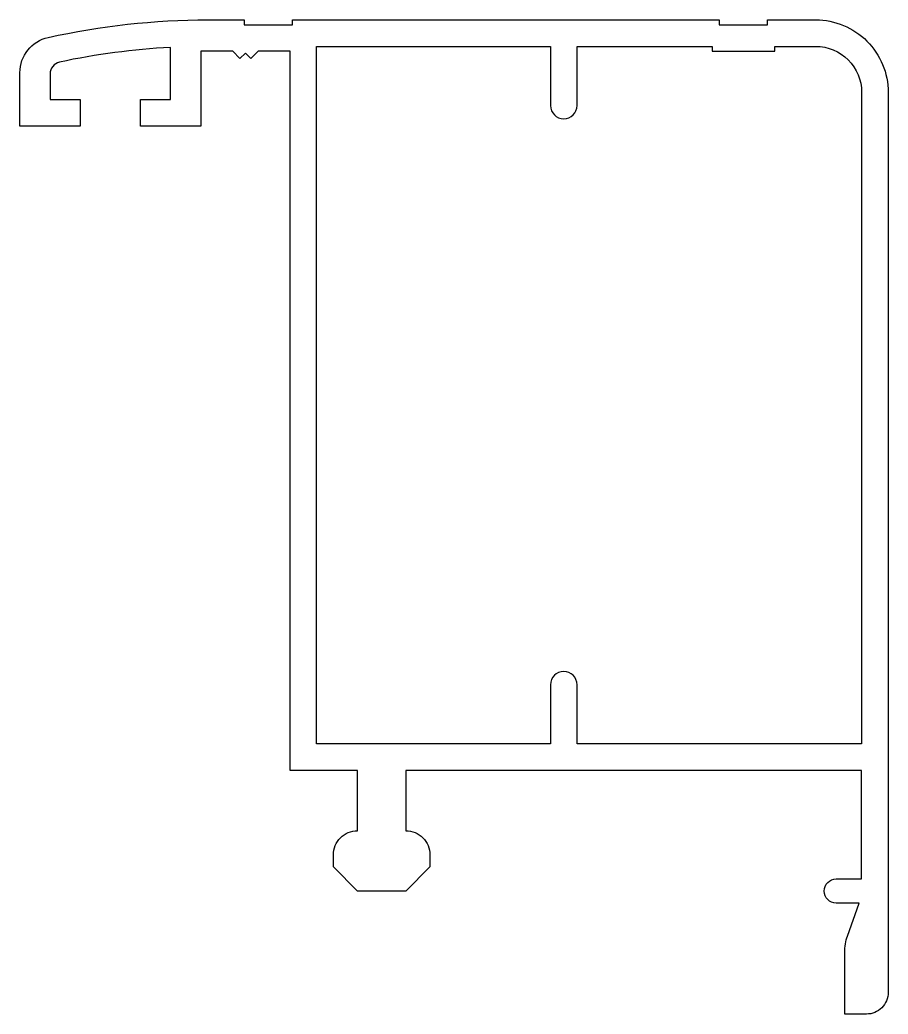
# Model space of a CAD drawing. Extents: x 583.5 to 619.5, y 668.3 to 709.5.
import ezdxf

# ---------------------------------------------------------------- set-up
doc = ezdxf.new("R2010")
doc.units = 0
doc.layers.add('PARÇA', color=5, linetype='CONTINUOUS')

msp = doc.modelspace()

# ---------------------------------------------------------------- linework, layer by layer
at = {"layer": 'PARÇA', "color": 0, "flags": 128}
for points in [[(596.523, 674.946, -0.414214), (597.523, 675.946), (597.523, 678.446), (594.723, 678.446), (594.723, 708.246), (593.398, 708.246), (593.098, 707.946), (592.873, 708.171), (592.648, 707.946), (592.348, 708.246), (591.023, 708.246), (591.023, 705.146), (588.523, 705.146), (588.523, 706.246), (589.773, 706.246), (589.773, 708.405, 0.039491), (585.168, 707.795, 0.353809), (584.773, 707.306), (584.773, 706.246), (586.023, 706.246), (586.023, 705.146), (583.523, 705.146), (583.523, 707.354, -0.35154), (584.697, 708.818, -0.054708), (591.323, 709.546), (592.823, 709.546), (592.823, 709.346), (594.823, 709.346), (594.823, 709.546), (612.523, 709.546), (612.523, 709.346), (614.523, 709.346), (614.523, 709.546), (616.523, 709.546, -0.414214), (619.523, 706.546), (619.523, 669.246, -0.414214), (618.623, 668.346), (617.723, 668.346), (617.723, 670.912, -0.085537), (617.838, 671.581), (618.323, 672.946), (617.373, 672.946, -1), (617.373, 673.946), (618.423, 673.946), (618.423, 678.446), (599.523, 678.446), (599.523, 675.946, -0.414214), (600.523, 674.946), (600.523, 674.446), (599.523, 673.446), (597.523, 673.446), (596.523, 674.446)], [(614.823, 708.246), (614.823, 708.446), (616.523, 708.446, -0.414214), (618.423, 706.546), (618.423, 679.546), (606.623, 679.546), (606.623, 681.996, 1), (605.523, 681.996), (605.523, 679.546), (595.823, 679.546), (595.823, 708.446), (605.523, 708.446), (605.523, 705.996, 1), (606.623, 705.996), (606.623, 708.446), (612.223, 708.446), (612.223, 708.246)]]:
    msp.add_lwpolyline(points, format="xyb", close=True, dxfattribs=at)

doc.saveas('drawing.dxf')
